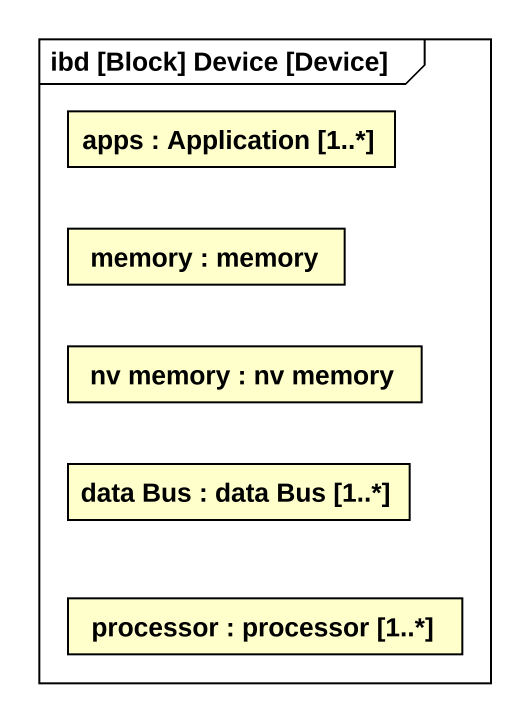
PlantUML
@startuml
mainframe ibd [Block] Device [Device]
rectangle "apps : Application [1..*]" as apps
rectangle "memory : memory" as memory
rectangle "nv memory : nv memory" as nv_memory
rectangle "data Bus : data Bus [1..*]" as data_Bus
rectangle "processor : processor [1..*]" as processor
@enduml
